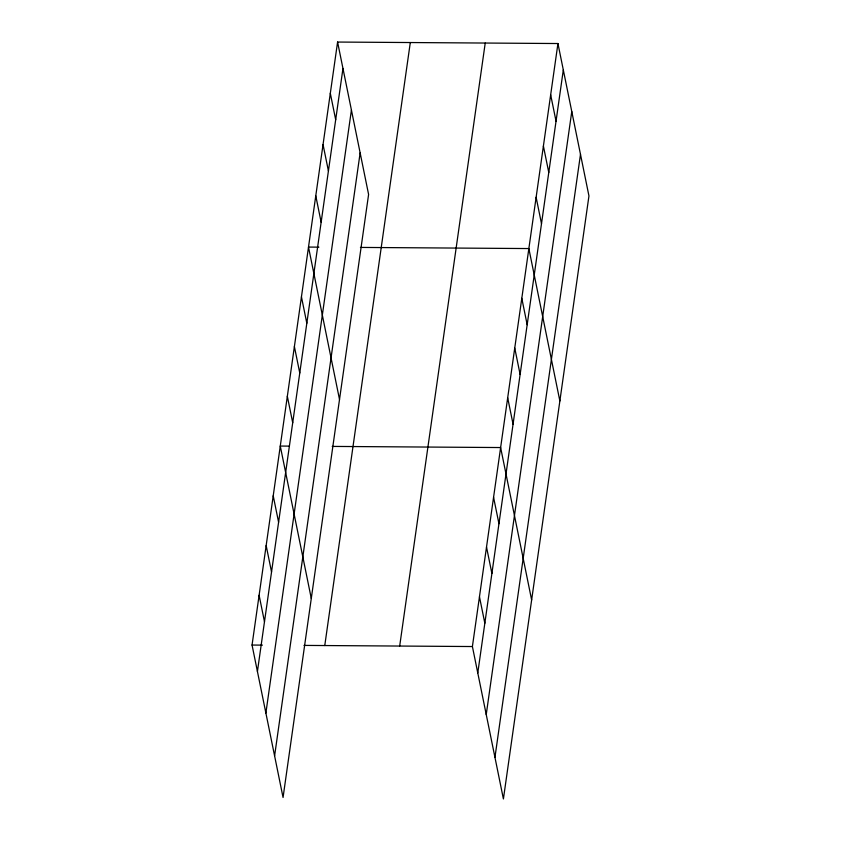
<?xml version="1.0" encoding="UTF-8"?>
<svg xmlns="http://www.w3.org/2000/svg" width="841" height="841" viewBox="0 0 841 841"><rect width="100%" height="100%" fill="white"/><g stroke="black" fill="none" stroke-linecap="round" stroke-linejoin="round"><path stroke-width="1.26" d="M337.588 42.05L368.6 194.46L283.06 797.468L252.048 645.047L337.588 42.05L557.94 43.532L588.952 195.953L503.412 798.95L472.4 646.54L557.94 43.532M257.43 671.465L342.96 68.468M265.882 713.042L351.422 110.045M274.597 755.88L360.137 152.883M324.773 645.541L410.303 42.544M399.685 646.046L485.225 43.049M477.783 672.947L563.312 69.95M486.235 714.535L571.775 111.527M494.95 757.373L580.49 154.366M318.897 247.138L308.5 247.075L339.512 399.486M360.442 247.422L528.852 248.558L559.864 400.968M289.367 446.119L280.274 446.056L311.286 598.477M332.216 446.413L500.626 447.549L531.638 599.959M252.048 645.047L262.445 645.121M303.99 645.404L472.4 646.54M550.666 94.791L556.038 121.209M543.402 146.05L548.774 172.458M536.127 197.299L541.499 223.717M521.798 298.303L527.17 324.721M514.745 348.048L520.116 374.466M507.691 397.804L513.063 424.211M493.572 497.294L498.944 523.712M486.519 547.039L491.89 573.457M479.465 596.784L484.837 623.202M330.313 93.309L335.685 119.716M323.049 144.557L328.421 170.975M315.774 195.816L321.146 222.234M301.446 296.82L306.818 323.228M294.392 346.566L299.764 372.983M287.338 396.311L292.71 422.729M273.22 495.812L278.592 522.219M266.166 545.557L271.538 571.975M259.112 595.302L264.484 621.72"/></g></svg>
